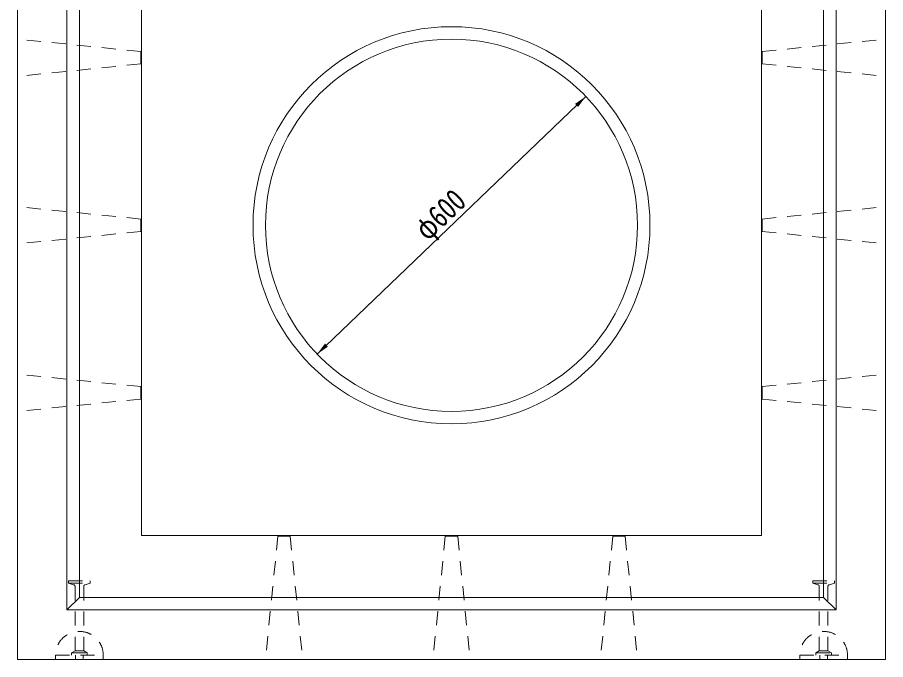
# Model space of a CAD drawing. Units: millimetres at full size, sheet at 1:30; details may follow other scales. Extents: x 19038 to 49388, y -43687 to -27642.
# Drawn here: x 38888 to 40288, y -41096 to -40061 of the extents above; entities that cross this region are included whole.
import ezdxf
from ezdxf.enums import TextEntityAlignment as Align

# ---------------------------------------------------------------- set-up
doc = ezdxf.new("R2010")
doc.units = ezdxf.units.MM
doc.header["$LTSCALE"] = 30
doc.linetypes.add('USER1', pattern=[1.35, 0.75, -0.6])
for name, color, linetype, lineweight in [('インサート', 3, 'USER1', 5), ('寸法線', 7, 'Continuous', 9), ('本体', 2, 'Continuous', 13)]:
    doc.layers.add(name, color=color, linetype=linetype, lineweight=lineweight)
doc.styles.add('ＭＳ ゴシック', font='')
doc.styles.get('ＭＳ ゴシック').set_extended_font_data('MS Gothic')

# ---------------------------------------------------------------- blocks, each defined once
blk = doc.blocks.new('filled_arrow')
at = {"color": 0, "linetype": 'Continuous', "lineweight": -2}
blk.add_solid([(7.5, 1.25), (0, 0), (7.5, -1.25)], dxfattribs=at)

msp = doc.modelspace()

# ---------------------------------------------------------------- linework, layer by layer
at = {"layer": 'インサート', "lineweight": 9}
for p, q in [((38970.5, -40972.98), (38970.5, -40968.98)), ((38970.5, -40968.98), (39005.5, -40968.98)), ((38978.77, -40975.2), (38970.5, -40972.98)), ((38970.5, -40972.98), (39005.5, -40972.98)), ((38997.22, -40975.2), (39005.5, -40972.98)), ((39005.5, -40972.98), (39005.5, -40968.98)), ((40170.5, -40972.98), (40170.5, -40968.98)), ((40170.5, -40968.98), (40205.5, -40968.98)), ((40178.77, -40975.2), (40170.5, -40972.98)), ((40170.5, -40972.98), (40205.5, -40972.98)), ((40197.22, -40975.2), (40205.5, -40972.98)), ((40205.5, -40972.98), (40205.5, -40968.98)), ((38981, -40978.15), (38981, -41081.98)), ((38995, -40978.15), (38995, -41081.98)), ((40181, -40978.15), (40181, -41081.98)), ((40195, -40978.15), (40195, -41081.98)), ((38949.5, -41088.98), (39026.5, -41088.98)), ((38949.5, -41095.98), (38949.5, -41088.98)), ((38981, -41081.98), (38975.5, -41084.98)), ((38975.5, -41084.98), (39000.5, -41084.98)), ((38975.5, -41088.98), (38975.5, -41084.98)), ((38981, -41081.98), (38995, -41081.98)), ((38982, -41095.98), (38982, -41088.98)), ((38994, -41095.98), (38994, -41088.98)), ((38995, -41081.98), (39000.5, -41084.98)), ((39000.5, -41088.98), (39000.5, -41084.98)), ((39026.5, -41095.98), (39026.5, -41088.98)), ((40149.5, -41088.98), (40226.5, -41088.98)), ((40149.5, -41095.98), (40149.5, -41088.98)), ((40181, -41081.98), (40175.5, -41084.98)), ((40175.5, -41084.98), (40200.5, -41084.98)), ((40175.5, -41088.98), (40175.5, -41084.98)), ((40181, -41081.98), (40195, -41081.98)), ((40182, -41095.98), (40182, -41088.98)), ((40194, -41095.98), (40194, -41088.98)), ((40195, -41081.98), (40200.5, -41084.98)), ((40200.5, -41088.98), (40200.5, -41084.98)), ((40226.5, -41095.98), (40226.5, -41088.98)), ((38949.5, -41095.98), (39026.5, -41095.98)), ((40149.5, -41095.98), (40226.5, -41095.98))]:
    msp.add_line(p, q, dxfattribs=at)
for centre, radius, start, end in [((38978, -40978.1), 3, 359.03301, 75.0016), ((38998, -40978.1), 3, 104.99762, 180.96699), ((40178, -40978.1), 3, 359.03301, 75.0016), ((40198, -40978.1), 3, 104.99762, 180.96699), ((38988, -41088.98), 38.5, 0, 180), ((40188, -41088.98), 38.5, 0, 180)]:
    msp.add_arc(centre, radius, start, end, dxfattribs=at)
at = {"layer": '寸法線'}
msp.add_line((39371.38, -40603.53), (39804.61, -40188.43), dxfattribs=at)
at = {"layer": '本体'}
for p, q in [((38888, -39695.98), (38888, -41095.98)), ((40288, -39695.98), (40288, -41095.98)), ((38888, -41095.98), (40288, -41095.98))]:
    msp.add_line(p, q, dxfattribs=at)
at = {"layer": '本体', "linetype": 'USER1', "lineweight": 9}
for p, q in [((39087, -40115.98), (38888, -40095.98)), ((40089, -40115.98), (40288, -40095.98)), ((39087, -40135.98), (39087, -40115.98)), ((40089, -40135.98), (40089, -40115.98)), ((39087, -40135.98), (38888, -40155.98)), ((40089, -40135.98), (40288, -40155.98)), ((39087, -40385.98), (38888, -40365.98)), ((40089, -40385.98), (40288, -40365.98)), ((39087, -40405.98), (39087, -40385.98)), ((40089, -40405.98), (40089, -40385.98)), ((39087, -40405.98), (38888, -40425.98)), ((40089, -40405.98), (40288, -40425.98)), ((39087, -40655.98), (38888, -40635.98)), ((40089, -40655.98), (40288, -40635.98)), ((39087, -40675.98), (39087, -40655.98)), ((40089, -40675.98), (40089, -40655.98)), ((39087, -40675.98), (38888, -40695.98)), ((40089, -40675.98), (40288, -40695.98)), ((39308, -40896.98), (39288, -41095.98)), ((39308, -40896.98), (39328, -40896.98)), ((39328, -40896.98), (39348, -41095.98)), ((39578, -40896.98), (39558, -41095.98)), ((39578, -40896.98), (39598, -40896.98)), ((39598, -40896.98), (39618, -41095.98)), ((39847.99, -40896.98), (39827.99, -41095.98)), ((39847.99, -40896.98), (39867.99, -40896.98)), ((39867.99, -40896.98), (39887.99, -41095.98))]:
    msp.add_line(p, q, dxfattribs=at)
at = {"layer": '本体', "lineweight": 9}
for p, q in [((38968, -41015.98), (38988, -40995.98)), ((40188, -40995.98), (40208, -41015.98))]:
    msp.add_line(p, q, dxfattribs=at)
for points in [[(38968, -39775.98), (40208, -39775.98), (40208, -41015.98), (38968, -41015.98)], [(38988, -39795.98), (40188, -39795.98), (40188, -40995.98), (38988, -40995.98)]]:
    msp.add_lwpolyline(points, close=True, dxfattribs=at)
at = {"layer": '本体'}
msp.add_lwpolyline([(39088, -39895.98), (40088, -39895.98), (40088, -40895.98), (39088, -40895.98)], close=True, dxfattribs=at)
at = {"layer": '本体', "lineweight": 9}
msp.add_circle((39588, -40395.98), 320, dxfattribs=at)
at = {"layer": '本体'}
msp.add_circle((39588, -40395.98), 300, dxfattribs=at)

# ---------------------------------------------------------------- block references
at = {"layer": '寸法線', "xscale": 2.77, "yscale": 2.77}
for p, rotation in [((39804.61, -40188.43), 223.8), ((39371.38, -40603.53), 43.8)]:
    msp.add_blockref('filled_arrow', p, dxfattribs=dict(at, rotation=rotation))

# ---------------------------------------------------------------- texts
at = {"layer": '寸法線', "style": 'ＭＳ ゴシック', "width": 0.8}
msp.add_text('φ600', height=36.46, rotation=43.776, dxfattribs=at).set_placement((39569.39, -40378.64), align=Align.MIDDLE_CENTER)

doc.saveas('drawing.dxf')
